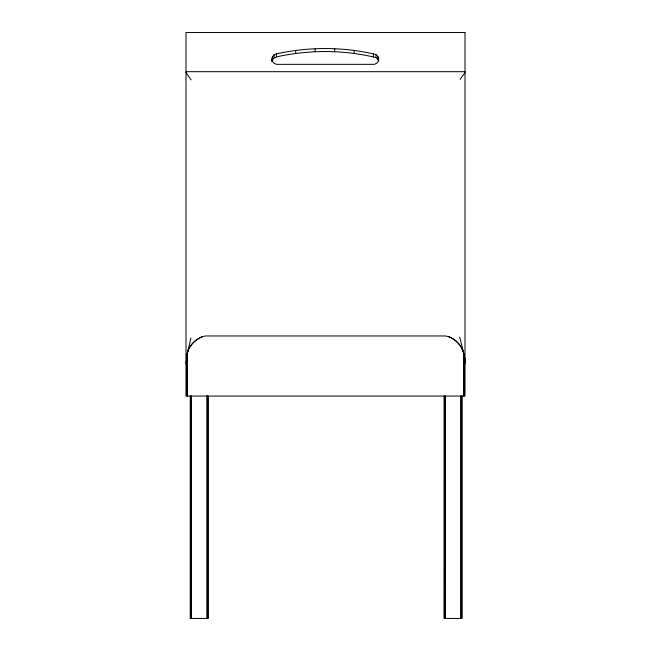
<?xml version="1.0" encoding="UTF-8"?>
<svg xmlns="http://www.w3.org/2000/svg" width="651" height="651" viewBox="0 0 651 651"><rect width="100%" height="100%" fill="white"/><g stroke="black" fill="none" stroke-linecap="round" stroke-linejoin="round"><path stroke-width="0.98" d="M185.991 363.819L187.154 353.981L190.93 338.064M378.719 58.671L378.321 61.17L376.766 63.22L374.39 64.343L276.61 64.343L274.234 63.407L272.549 61.552L271.923 59.176L272.468 56.775L274.087 54.871L276.431 53.862C309.111 46.677 343.386 46.652 375.936 54.529L377.857 56.271L378.719 60.209M272.102 61.463L272.468 56.775M460.143 79.373L465.009 72.562M272.468 59.843L274.087 57.923L276.431 56.906C309.103 49.663 343.394 49.647 375.936 57.581L377.857 59.339L378.434 60.95M202.29 336.608C195.202 339.789 188.351 345.982 187.211 353.989L187.211 396.068L187.154 353.981C188.831 345.136 196.765 337.462 205.61 335.965L445.39 335.965C458.304 337.991 465.734 351.483 465.009 363.819M185.991 71.691L465.009 71.691M448.71 336.608C455.79 339.789 462.649 345.982 463.789 353.989L463.789 396.068L463.846 353.981L459.72 337.169M185.991 72.562L191.093 79.878M461.95 396.068L461.95 618.45L444.161 618.45L444.259 396.068M461.779 396.068L461.779 618.45M461.331 396.068L461.331 618.45M460.721 396.068L460.721 618.45M445.39 396.068L445.39 618.45M444.779 396.068L444.779 618.45M444.324 396.068L444.324 618.45M377.857 56.271L377.857 59.339M375.936 54.529L375.936 57.581M373.389 53.83L373.389 56.873M354.168 50.363L354.168 53.382M334.687 48.63L334.687 51.641M315.125 48.638L315.125 51.641M295.652 50.387L295.652 53.406M276.431 53.862L276.431 56.906M274.087 54.871L274.087 57.923M271.923 59.176L271.923 61.495M208.068 396.068L208.068 618.45L190.279 618.45L190.279 396.068M207.897 396.068L207.897 618.45M207.449 396.068L207.449 618.45M206.839 396.068L206.839 618.45M191.508 396.068L191.508 618.45M190.889 396.068L190.889 618.45M190.442 396.068L190.442 618.45M465.009 32.55L185.991 32.55L185.991 396.068L465.009 396.068L465.009 32.55"/></g></svg>
